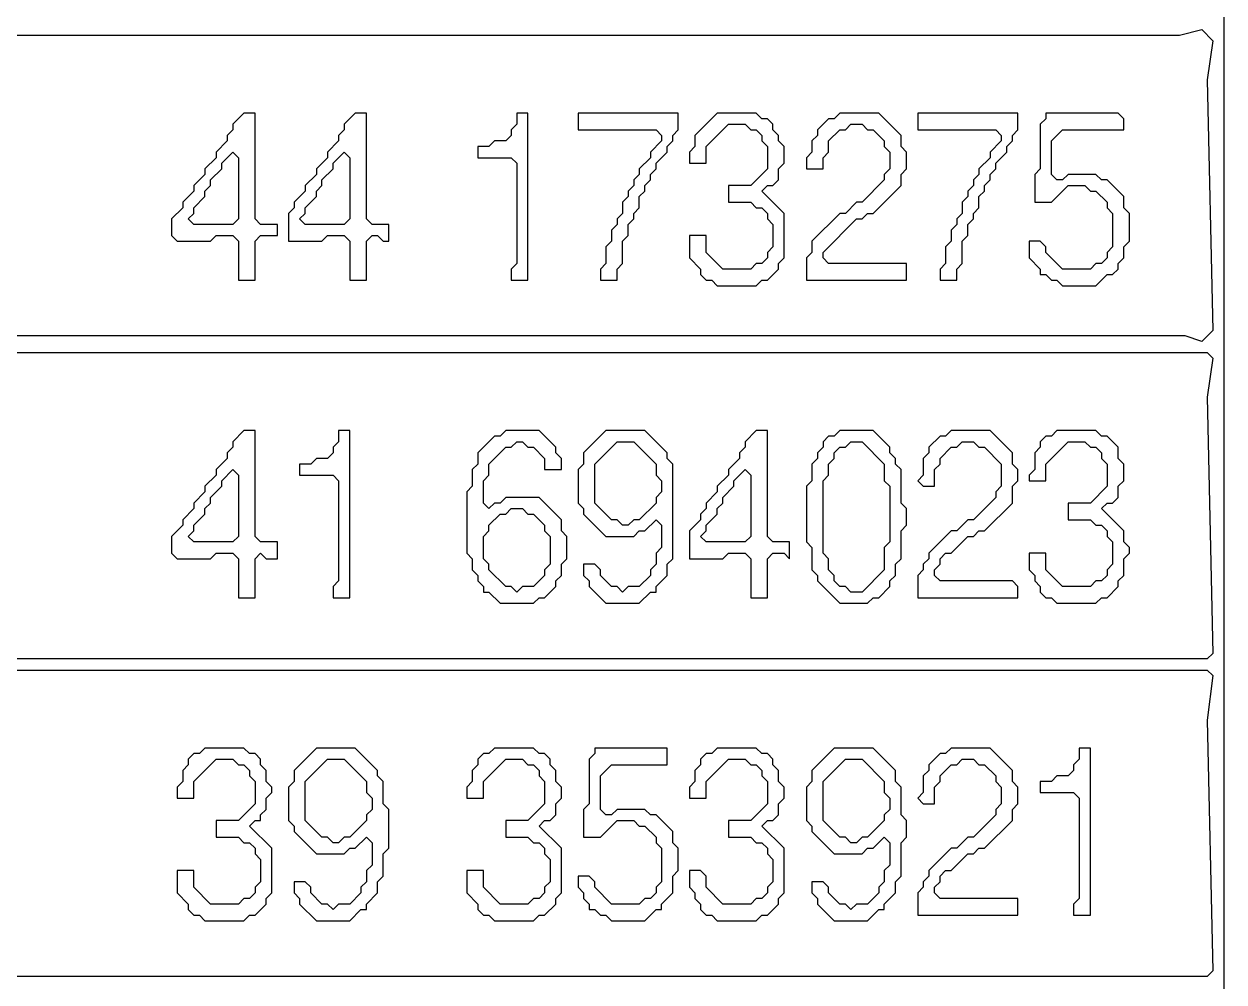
# Model space of a CAD drawing. Extents: x 17 to 323, y -435 to -5.
# Drawn here: x 232.35 to 253.9, y -210.4 to -193.2 of the extents above; entities that cross this region are included whole.
import ezdxf

# ---------------------------------------------------------------- set-up
doc = ezdxf.new("R2010")
doc.units = 0

msp = doc.modelspace()

# ---------------------------------------------------------------- linework, layer by layer
at = {"layer": 'CONTOURS'}
for p, q in [((253.9, -262.3), (253.9, -158.7)), ((253.1, -193.4), (253.5, -193.3)), ((253.5, -193.3), (253.7, -193.5)), ((211.4, -193.4), (253.1, -193.4)), ((253.7, -193.5), (253.6, -194.2)), ((253.6, -194.2), (253.7, -198.7)), ((236.3, -194.8), (236.1, -195)), ((236.5, -194.8), (236.3, -194.8)), ((236.5, -196.7), (236.5, -194.8)), ((238.3, -194.8), (238.1, -195)), ((238.5, -194.8), (238.3, -194.8)), ((238.5, -196.7), (238.5, -194.8)), ((241.2, -194.8), (241.2, -195)), ((241.4, -194.8), (241.2, -194.8)), ((241.4, -197.8), (241.4, -194.8)), ((244.1, -194.8), (242.3, -194.8)), ((242.3, -194.8), (242.3, -195.1)), ((244.1, -195.1), (244.1, -194.8)), ((244.8, -194.8), (244.4, -195.2)), ((245.5, -194.8), (244.8, -194.8)), ((245.6, -194.9), (245.5, -194.8)), ((247, -194.8), (246.9, -194.9)), ((247.7, -194.8), (247, -194.8)), ((248.1, -195.2), (247.7, -194.8)), ((250.2, -194.8), (248.4, -194.8)), ((248.4, -194.8), (248.4, -195.1)), ((250.2, -195.1), (250.2, -194.8)), ((250.7, -194.8), (250.7, -194.9)), ((252, -194.8), (250.7, -194.8)), ((252.1, -194.9), (252, -194.8)), ((236.1, -195), (236.1, -195.1)), ((238.1, -195), (238.1, -195.1)), ((241.2, -195), (241.1, -195.1)), ((244.6, -195.4), (245, -195)), ((245, -195), (245.3, -195)), ((245.3, -195), (245.4, -195.1)), ((245.7, -194.9), (245.6, -194.9)), ((245.8, -195), (245.7, -194.9)), ((245.8, -195.1), (245.8, -195)), ((246.8, -194.9), (246.6, -195.1)), ((246.9, -194.9), (246.8, -194.9)), ((247.1, -195.1), (247.2, -195)), ((247.2, -195), (247.4, -195)), ((247.4, -195), (247.5, -195.1)), ((250.7, -194.9), (250.6, -195)), ((250.6, -195), (250.6, -195.8)), ((252.1, -195.1), (252.1, -194.9)), ((236.1, -195.1), (236, -195.2)), ((236, -195.2), (236, -195.3)), ((238.1, -195.1), (238, -195.2)), ((238, -195.2), (238, -195.3)), ((241.1, -195.2), (241, -195.3)), ((241.1, -195.1), (241.1, -195.2)), ((242.3, -195.1), (243.7, -195.1)), ((243.7, -195.1), (243.8, -195.2)), ((243.8, -195.2), (243.8, -195.3)), ((244, -195.2), (244.1, -195.1)), ((244, -195.3), (244, -195.2)), ((244.4, -195.2), (244.4, -195.4)), ((245.4, -195.1), (245.5, -195.1)), ((245.5, -195.1), (245.6, -195.2)), ((245.6, -195.2), (245.6, -195.3)), ((245.9, -195.2), (245.8, -195.1)), ((245.9, -195.3), (245.9, -195.2)), ((246.6, -195.2), (246.5, -195.3)), ((246.6, -195.1), (246.6, -195.2)), ((246.8, -195.3), (247, -195.1)), ((247, -195.1), (247.1, -195.1)), ((247.5, -195.1), (247.6, -195.1)), ((247.6, -195.1), (247.8, -195.3)), ((248.1, -195.4), (248.1, -195.2)), ((248.4, -195.1), (249.8, -195.1)), ((249.8, -195.1), (249.9, -195.2)), ((249.9, -195.2), (249.9, -195.3)), ((250.1, -195.2), (250.2, -195.1)), ((250.1, -195.3), (250.1, -195.2)), ((250.8, -195.3), (251, -195.1)), ((251, -195.1), (252.1, -195.1)), ((236, -195.3), (235.8, -195.5)), ((238, -195.3), (237.8, -195.5)), ((240.7, -195.4), (240.5, -195.4)), ((240.5, -195.4), (240.5, -195.6)), ((240.8, -195.3), (240.7, -195.4)), ((241, -195.3), (240.8, -195.3)), ((243.8, -195.3), (243.6, -195.5)), ((243.9, -195.4), (244, -195.3)), ((243.9, -195.5), (243.9, -195.4)), ((244.4, -195.4), (244.3, -195.5)), ((244.6, -195.7), (244.6, -195.4)), ((245.6, -195.3), (245.7, -195.4)), ((245.7, -195.4), (245.7, -195.8)), ((246, -195.4), (245.9, -195.3)), ((246, -195.7), (246, -195.4)), ((246.5, -195.3), (246.5, -195.5)), ((246.8, -195.5), (246.8, -195.3)), ((247.8, -195.3), (247.8, -195.4)), ((247.8, -195.4), (247.9, -195.5)), ((248.2, -195.5), (248.1, -195.4)), ((249.9, -195.3), (249.7, -195.5)), ((250, -195.4), (250.1, -195.3)), ((250, -195.5), (250, -195.4)), ((250.8, -195.9), (250.8, -195.3)), ((235.8, -195.6), (235.6, -195.8)), ((235.8, -195.5), (235.8, -195.6)), ((235.9, -195.7), (236.1, -195.5)), ((236.1, -195.5), (236.2, -195.6)), ((236.2, -195.6), (236.2, -196.7)), ((237.8, -195.6), (237.6, -195.8)), ((237.8, -195.5), (237.8, -195.6)), ((237.9, -195.7), (238.1, -195.5)), ((238.1, -195.5), (238.2, -195.6)), ((238.2, -195.6), (238.2, -196.7)), ((240.5, -195.6), (241.1, -195.6)), ((241.1, -195.6), (241.2, -195.7)), ((243.6, -195.6), (243.4, -195.8)), ((243.6, -195.5), (243.6, -195.6)), ((243.7, -195.7), (243.9, -195.5)), ((244.3, -195.5), (244.3, -195.7)), ((246.5, -195.5), (246.4, -195.6)), ((246.4, -195.6), (246.4, -195.8)), ((246.7, -195.6), (246.8, -195.5)), ((246.7, -195.8), (246.7, -195.6)), ((247.9, -195.5), (247.9, -195.8)), ((248.2, -195.8), (248.2, -195.5)), ((249.7, -195.6), (249.5, -195.8)), ((249.7, -195.5), (249.7, -195.6)), ((249.8, -195.7), (250, -195.5)), ((235.6, -195.8), (235.6, -195.9)), ((235.7, -196), (235.9, -195.8)), ((235.9, -195.8), (235.9, -195.7)), ((237.6, -195.8), (237.6, -195.9)), ((237.7, -196), (237.9, -195.8)), ((237.9, -195.8), (237.9, -195.7)), ((241.2, -195.7), (241.2, -197.5)), ((243.4, -195.8), (243.4, -195.9)), ((243.6, -195.9), (243.7, -195.8)), ((243.7, -195.8), (243.7, -195.7)), ((244.3, -195.7), (244.6, -195.7)), ((245.7, -195.8), (245.4, -196.1)), ((245.9, -195.8), (246, -195.7)), ((245.9, -196), (245.9, -195.8)), ((246.4, -195.8), (246.7, -195.8)), ((247.9, -195.8), (247.8, -195.9)), ((248.1, -195.9), (248.2, -195.8)), ((249.5, -195.8), (249.5, -195.9)), ((249.7, -195.9), (249.8, -195.8)), ((249.8, -195.8), (249.8, -195.7)), ((250.6, -195.8), (250.5, -195.9)), ((235.6, -195.9), (235.4, -196.1)), ((235.4, -196.1), (235.4, -196.2)), ((235.6, -196.2), (235.7, -196.1)), ((235.7, -196.1), (235.7, -196)), ((237.6, -195.9), (237.4, -196.1)), ((237.4, -196.1), (237.4, -196.2)), ((237.6, -196.2), (237.7, -196.1)), ((237.7, -196.1), (237.7, -196)), ((243.3, -196.1), (243.2, -196.2)), ((243.4, -195.9), (243.3, -196)), ((243.3, -196), (243.3, -196.1)), ((243.5, -196.1), (243.6, -196)), ((243.5, -196.2), (243.5, -196.1)), ((243.6, -196), (243.6, -195.9)), ((245.4, -196.1), (245, -196.1)), ((245, -196.1), (245, -196.4)), ((245.6, -196.2), (245.7, -196.1)), ((245.7, -196.1), (245.8, -196.1)), ((245.8, -196.1), (245.9, -196)), ((247.8, -196), (247.4, -196.4)), ((247.6, -196.6), (248.1, -196.1)), ((247.8, -195.9), (247.8, -196)), ((248.1, -196.1), (248.1, -195.9)), ((249.4, -196.1), (249.3, -196.2)), ((249.5, -195.9), (249.4, -196)), ((249.4, -196), (249.4, -196.1)), ((249.6, -196.1), (249.7, -196)), ((249.6, -196.2), (249.6, -196.1)), ((249.7, -196), (249.7, -195.9)), ((250.5, -195.9), (250.5, -196.4)), ((250.9, -196), (250.8, -195.9)), ((250.8, -196.4), (251.1, -196.1)), ((251, -196), (250.9, -196)), ((251.1, -195.9), (251, -196)), ((251.6, -195.9), (251.1, -195.9)), ((251.1, -196.1), (251.4, -196.1)), ((251.4, -196.1), (251.5, -196.2)), ((251.7, -196), (251.6, -195.9)), ((251.8, -196), (251.7, -196)), ((252.1, -196.3), (251.8, -196)), ((235.4, -196.2), (235.2, -196.4)), ((235.4, -196.5), (235.6, -196.3)), ((235.6, -196.3), (235.6, -196.2)), ((237.4, -196.2), (237.2, -196.4)), ((237.4, -196.5), (237.6, -196.3)), ((237.6, -196.3), (237.6, -196.2)), ((243.2, -196.3), (243.1, -196.4)), ((243.2, -196.2), (243.2, -196.3)), ((243.4, -196.3), (243.5, -196.2)), ((243.4, -196.5), (243.4, -196.3)), ((246, -196.6), (245.6, -196.2)), ((249.3, -196.3), (249.2, -196.4)), ((249.3, -196.2), (249.3, -196.3)), ((249.5, -196.3), (249.6, -196.2)), ((249.5, -196.5), (249.5, -196.3)), ((251.5, -196.2), (251.6, -196.2)), ((251.6, -196.2), (251.8, -196.4)), ((252.1, -196.5), (252.1, -196.3)), ((235.2, -196.5), (235, -196.7)), ((235.2, -196.4), (235.2, -196.5)), ((235.4, -196.6), (235.4, -196.5)), ((237.2, -196.5), (237.1, -196.6)), ((237.2, -196.4), (237.2, -196.5)), ((237.4, -196.6), (237.4, -196.5)), ((243.1, -196.4), (243.1, -196.6)), ((243.3, -196.6), (243.4, -196.5)), ((245, -196.4), (245.4, -196.4)), ((245.4, -196.4), (245.5, -196.5)), ((245.5, -196.5), (245.6, -196.5)), ((245.6, -196.5), (245.7, -196.6)), ((247.3, -196.4), (247.1, -196.6)), ((247.4, -196.4), (247.3, -196.4)), ((249.2, -196.4), (249.2, -196.6)), ((249.4, -196.6), (249.5, -196.5)), ((250.5, -196.4), (250.8, -196.4)), ((251.8, -196.4), (251.8, -196.5)), ((251.8, -196.5), (251.9, -196.6)), ((252.2, -196.6), (252.1, -196.5)), ((235, -196.7), (235, -197)), ((235.3, -196.7), (235.4, -196.6)), ((235.4, -196.8), (235.3, -196.7)), ((236.2, -196.7), (236.1, -196.8)), ((236.6, -196.8), (236.5, -196.7)), ((237.1, -196.6), (237.1, -197.1)), ((237.3, -196.7), (237.4, -196.6)), ((237.4, -196.8), (237.3, -196.7)), ((238.2, -196.7), (238.1, -196.8)), ((238.6, -196.8), (238.5, -196.7)), ((243.1, -196.6), (243, -196.7)), ((243, -196.7), (243, -196.8)), ((243.2, -196.8), (243.3, -196.7)), ((243.3, -196.7), (243.3, -196.6)), ((245.7, -196.6), (245.7, -196.7)), ((245.7, -196.7), (245.8, -196.8)), ((246, -197.4), (246, -196.6)), ((247, -196.6), (246.5, -197.1)), ((246.7, -197.3), (247.3, -196.7)), ((247.1, -196.6), (247, -196.6)), ((247.3, -196.7), (247.4, -196.7)), ((247.4, -196.7), (247.5, -196.6)), ((247.5, -196.6), (247.6, -196.6)), ((249.2, -196.6), (249.1, -196.7)), ((249.1, -196.7), (249.1, -196.8)), ((249.3, -196.8), (249.4, -196.7)), ((249.4, -196.7), (249.4, -196.6)), ((251.9, -196.6), (251.9, -197.2)), ((252.2, -197.1), (252.2, -196.6)), ((236.1, -196.8), (235.4, -196.8)), ((236.9, -196.8), (236.6, -196.8)), ((236.9, -197), (236.9, -196.8)), ((238.1, -196.8), (237.4, -196.8)), ((238.9, -196.8), (238.6, -196.8)), ((238.9, -197.1), (238.9, -196.8)), ((243, -196.8), (242.9, -196.9)), ((242.9, -196.9), (242.9, -197.1)), ((243.2, -197), (243.2, -196.8)), ((245.8, -196.8), (245.8, -197.2)), ((249.1, -196.8), (249, -196.9)), ((249, -196.9), (249, -197.1)), ((249.3, -197), (249.3, -196.8)), ((235, -197), (235.1, -197.1)), ((235.1, -197.1), (235.7, -197.1)), ((235.7, -197.1), (235.8, -197)), ((235.8, -197), (236.1, -197)), ((236.1, -197), (236.2, -197.1)), ((236.2, -197.1), (236.2, -197.8)), ((236.5, -197.1), (236.6, -197)), ((236.5, -197.8), (236.5, -197.1)), ((236.6, -197), (236.9, -197)), ((237.1, -197.1), (237.7, -197.1)), ((237.7, -197.1), (237.8, -197)), ((237.8, -197), (238.1, -197)), ((238.1, -197), (238.2, -197.1)), ((238.2, -197.1), (238.2, -197.8)), ((238.5, -197.1), (238.6, -197)), ((238.5, -197.8), (238.5, -197.1)), ((238.6, -197), (238.7, -197)), ((238.7, -197), (238.8, -197.1)), ((238.8, -197.1), (238.9, -197.1)), ((242.9, -197.1), (242.8, -197.2)), ((243.1, -197.1), (243.2, -197)), ((243.1, -197.5), (243.1, -197.1)), ((244.6, -197), (244.3, -197)), ((244.3, -197), (244.3, -197.4)), ((244.6, -197.3), (244.6, -197)), ((246.5, -197.1), (246.5, -197.3)), ((249, -197.1), (248.9, -197.2)), ((249.2, -197.1), (249.3, -197)), ((249.2, -197.5), (249.2, -197.1)), ((250.6, -197.1), (250.4, -197.1)), ((250.4, -197.1), (250.4, -197.4)), ((250.7, -197.2), (250.6, -197.1)), ((252.1, -197.2), (252.2, -197.1)), ((242.8, -197.2), (242.8, -197.5)), ((244.9, -197.6), (244.6, -197.3)), ((245.8, -197.2), (245.7, -197.3)), ((245.7, -197.3), (245.7, -197.4)), ((246.5, -197.3), (246.4, -197.4)), ((246.7, -197.4), (246.7, -197.3)), ((248.9, -197.2), (248.9, -197.5)), ((250.7, -197.3), (250.7, -197.2)), ((251, -197.6), (250.7, -197.3)), ((251.9, -197.2), (251.8, -197.3)), ((251.8, -197.3), (251.8, -197.4)), ((252.1, -197.4), (252.1, -197.2)), ((241.2, -197.5), (241.1, -197.6)), ((241.1, -197.6), (241.1, -197.8)), ((242.8, -197.5), (242.7, -197.6)), ((242.7, -197.6), (242.7, -197.8)), ((243, -197.6), (243.1, -197.5)), ((243, -197.8), (243, -197.6)), ((244.3, -197.4), (244.5, -197.6)), ((244.5, -197.6), (244.5, -197.7)), ((245.4, -197.6), (244.9, -197.6)), ((245.5, -197.5), (245.4, -197.6)), ((245.6, -197.5), (245.5, -197.5)), ((245.7, -197.4), (245.6, -197.5)), ((245.7, -197.8), (245.9, -197.6)), ((245.9, -197.5), (246, -197.4)), ((245.9, -197.6), (245.9, -197.5)), ((246.4, -197.4), (246.4, -197.8)), ((246.8, -197.5), (246.7, -197.4)), ((248.2, -197.5), (246.8, -197.5)), ((248.2, -197.8), (248.2, -197.5)), ((248.9, -197.5), (248.8, -197.6)), ((248.8, -197.6), (248.8, -197.8)), ((249.1, -197.6), (249.2, -197.5)), ((249.1, -197.8), (249.1, -197.6)), ((250.4, -197.4), (250.6, -197.6)), ((250.6, -197.6), (250.6, -197.7)), ((251.5, -197.6), (251, -197.6)), ((251.6, -197.5), (251.5, -197.6)), ((251.7, -197.5), (251.6, -197.5)), ((251.8, -197.4), (251.7, -197.5)), ((251.9, -197.7), (252, -197.6)), ((252, -197.5), (252.1, -197.4)), ((252, -197.6), (252, -197.5)), ((236.2, -197.8), (236.5, -197.8)), ((238.2, -197.8), (238.5, -197.8)), ((241.1, -197.8), (241.4, -197.8)), ((242.7, -197.8), (243, -197.8)), ((244.5, -197.7), (244.6, -197.8)), ((244.6, -197.8), (244.7, -197.8)), ((244.7, -197.8), (244.8, -197.9)), ((245.5, -197.9), (245.6, -197.8)), ((245.6, -197.8), (245.7, -197.8)), ((246.4, -197.8), (248.2, -197.8)), ((248.8, -197.8), (249.1, -197.8)), ((250.6, -197.7), (250.7, -197.7)), ((250.7, -197.7), (250.8, -197.8)), ((250.8, -197.8), (250.9, -197.8)), ((250.9, -197.8), (251, -197.9)), ((251.6, -197.9), (251.8, -197.7)), ((251.8, -197.7), (251.9, -197.7)), ((244.8, -197.9), (245.5, -197.9)), ((251, -197.9), (251.6, -197.9)), ((253.2, -198.8), (211.3, -198.8)), ((253.5, -198.9), (253.2, -198.8)), ((253.7, -198.7), (253.5, -198.9)), ((210.9, -199.1), (253.6, -199.1)), ((253.6, -199.1), (253.7, -199.2)), ((253.7, -199.2), (253.6, -199.9)), ((253.6, -199.9), (253.7, -204.5)), ((236.3, -200.5), (236.1, -200.7)), ((236.5, -200.5), (236.3, -200.5)), ((236.5, -202.4), (236.5, -200.5)), ((238, -200.5), (238, -200.7)), ((238.2, -200.5), (238, -200.5)), ((238.2, -203.5), (238.2, -200.5)), ((240.8, -200.6), (240.5, -200.9)), ((240.9, -200.6), (240.8, -200.6)), ((241, -200.5), (240.9, -200.6)), ((241.6, -200.5), (241, -200.5)), ((241.9, -200.8), (241.6, -200.5)), ((242.8, -200.5), (242.4, -200.9)), ((243.5, -200.5), (242.8, -200.5)), ((243.9, -200.9), (243.5, -200.5)), ((245.5, -200.5), (245.3, -200.7)), ((245.7, -200.5), (245.5, -200.5)), ((245.7, -202.4), (245.7, -200.5)), ((246.8, -200.6), (246.7, -200.7)), ((246.9, -200.6), (246.8, -200.6)), ((247, -200.5), (246.9, -200.6)), ((247.6, -200.5), (247, -200.5)), ((247.9, -200.8), (247.6, -200.5)), ((248.8, -200.6), (248.6, -200.8)), ((248.9, -200.6), (248.8, -200.6)), ((249, -200.5), (248.9, -200.6)), ((249.7, -200.5), (249, -200.5)), ((250.1, -200.9), (249.7, -200.5)), ((250.7, -200.6), (250.6, -200.7)), ((250.8, -200.6), (250.7, -200.6)), ((250.9, -200.5), (250.8, -200.6)), ((251.6, -200.5), (250.9, -200.5)), ((251.7, -200.6), (251.6, -200.5)), ((251.8, -200.6), (251.7, -200.6)), ((252, -200.8), (251.8, -200.6)), ((236.1, -200.8), (236, -200.9)), ((236.1, -200.7), (236.1, -200.8)), ((238, -200.7), (237.9, -200.8)), ((237.9, -200.8), (237.9, -200.9)), ((240.7, -201.1), (241, -200.8)), ((241, -200.8), (241.1, -200.8)), ((241.1, -200.8), (241.2, -200.7)), ((241.2, -200.7), (241.3, -200.7)), ((241.3, -200.7), (241.4, -200.8)), ((241.4, -200.8), (241.5, -200.8)), ((241.5, -200.8), (241.7, -201)), ((241.9, -200.9), (241.9, -200.8)), ((242.6, -201.1), (243, -200.7)), ((243, -200.7), (243.3, -200.7)), ((243.3, -200.7), (243.7, -201.1)), ((245.3, -200.8), (245.2, -200.9)), ((245.3, -200.7), (245.3, -200.8)), ((246.7, -200.8), (246.6, -200.9)), ((246.7, -200.7), (246.7, -200.8)), ((246.9, -200.9), (247, -200.8)), ((247, -200.8), (247.1, -200.8)), ((247.1, -200.8), (247.2, -200.7)), ((247.2, -200.7), (247.4, -200.7)), ((247.4, -200.7), (247.8, -201.1)), ((247.9, -200.9), (247.9, -200.8)), ((248.6, -200.8), (248.6, -200.9)), ((248.8, -201), (249, -200.8)), ((249, -200.8), (249.1, -200.8)), ((249.1, -200.8), (249.2, -200.7)), ((249.2, -200.7), (249.4, -200.7)), ((249.4, -200.7), (249.5, -200.8)), ((249.5, -200.8), (249.6, -200.8)), ((249.6, -200.8), (249.9, -201.1)), ((250.6, -200.8), (250.5, -200.9)), ((250.6, -200.7), (250.6, -200.8)), ((250.7, -201.1), (251.1, -200.7)), ((251.1, -200.7), (251.4, -200.7)), ((251.4, -200.7), (251.5, -200.8)), ((251.5, -200.8), (251.6, -200.8)), ((251.6, -200.8), (251.7, -200.9)), ((252, -201), (252, -200.8)), ((236, -201), (235.8, -201.2)), ((236, -200.9), (236, -201)), ((237.6, -201), (237.5, -201.1)), ((237.8, -201), (237.6, -201)), ((237.9, -200.9), (237.8, -201)), ((240.5, -200.9), (240.5, -201.1)), ((241.7, -201), (241.7, -201.2)), ((242, -201), (241.9, -200.9)), ((242, -201.2), (242, -201)), ((242.4, -200.9), (242.4, -201.1)), ((243.9, -201), (243.9, -200.9)), ((244, -201.1), (243.9, -201)), ((245.2, -201), (245, -201.2)), ((245.2, -200.9), (245.2, -201)), ((246.6, -201), (246.5, -201.1)), ((246.6, -200.9), (246.6, -201)), ((246.8, -201.1), (246.9, -201)), ((246.9, -201), (246.9, -200.9)), ((248, -201), (247.9, -200.9)), ((248, -201.1), (248, -201)), ((248.6, -200.9), (248.5, -201)), ((248.5, -201), (248.5, -201.3)), ((248.8, -201.1), (248.8, -201)), ((250.1, -201.1), (250.1, -200.9)), ((250.5, -200.9), (250.5, -201.2)), ((251.7, -200.9), (251.7, -201)), ((251.7, -201), (251.8, -201.1)), ((252.1, -201.1), (252, -201)), ((235.8, -201.2), (235.8, -201.3)), ((235.9, -201.4), (236.1, -201.2)), ((236.1, -201.2), (236.2, -201.3)), ((237.5, -201.1), (237.3, -201.1)), ((237.3, -201.1), (237.3, -201.3)), ((240.5, -201.1), (240.4, -201.2)), ((240.4, -201.2), (240.4, -201.5)), ((240.7, -201.3), (240.7, -201.1)), ((241.7, -201.2), (242, -201.2)), ((242.4, -201.1), (242.3, -201.2)), ((242.3, -201.2), (242.3, -201.8)), ((242.6, -201.8), (242.6, -201.1)), ((243.7, -201.1), (243.7, -201.3)), ((244, -202.8), (244, -201.1)), ((245, -201.2), (245, -201.3)), ((245.1, -201.4), (245.3, -201.2)), ((245.3, -201.2), (245.4, -201.3)), ((246.5, -201.1), (246.5, -201.4)), ((246.8, -201.3), (246.8, -201.1)), ((247.8, -201.1), (247.8, -201.4)), ((248.1, -201.2), (248, -201.1)), ((248.1, -201.8), (248.1, -201.2)), ((248.7, -201.2), (248.8, -201.1)), ((248.7, -201.5), (248.7, -201.2)), ((249.9, -201.1), (249.9, -201.5)), ((250.2, -201.2), (250.1, -201.1)), ((250.2, -201.4), (250.2, -201.2)), ((250.5, -201.2), (250.4, -201.3)), ((250.7, -201.4), (250.7, -201.1)), ((251.8, -201.1), (251.8, -201.5)), ((252.1, -201.4), (252.1, -201.1)), ((235.8, -201.3), (235.6, -201.5)), ((235.9, -201.5), (235.9, -201.4)), ((236.2, -201.3), (236.2, -202.4)), ((237.3, -201.3), (237.9, -201.3)), ((237.9, -201.3), (238, -201.4)), ((238, -201.4), (238, -203.2)), ((240.6, -201.4), (240.7, -201.3)), ((240.6, -201.8), (240.6, -201.4)), ((243.7, -201.3), (243.8, -201.4)), ((243.8, -201.4), (243.8, -201.6)), ((245, -201.3), (244.8, -201.5)), ((245.1, -201.5), (245.1, -201.4)), ((245.4, -201.3), (245.4, -202.4)), ((246.5, -201.4), (246.4, -201.5)), ((246.7, -201.4), (246.8, -201.3)), ((246.7, -202.7), (246.7, -201.4)), ((247.8, -201.4), (247.9, -201.5)), ((248.5, -201.3), (248.4, -201.4)), ((248.4, -201.4), (248.5, -201.5)), ((250.1, -201.5), (250.2, -201.4)), ((250.4, -201.3), (250.4, -201.4)), ((250.4, -201.4), (250.7, -201.4)), ((252, -201.5), (252.1, -201.4)), ((235.6, -201.6), (235.4, -201.8)), ((235.6, -201.5), (235.6, -201.6)), ((235.7, -201.7), (235.9, -201.5)), ((235.7, -201.8), (235.7, -201.7)), ((240.4, -201.5), (240.3, -201.6)), ((240.3, -201.6), (240.3, -202.7)), ((241, -201.7), (240.9, -201.8)), ((241.6, -201.7), (241, -201.7)), ((242, -202.1), (241.6, -201.7)), ((243.8, -201.6), (243.7, -201.7)), ((243.7, -201.7), (243.7, -201.8)), ((244.8, -201.6), (244.6, -201.8)), ((244.8, -201.5), (244.8, -201.6)), ((244.9, -201.7), (245.1, -201.5)), ((244.9, -201.8), (244.9, -201.7)), ((246.4, -201.5), (246.4, -202.5)), ((247.9, -201.5), (247.9, -202.5)), ((248.5, -201.5), (248.7, -201.5)), ((249.8, -201.7), (249.4, -202.1)), ((249.9, -201.5), (249.8, -201.6)), ((249.8, -201.6), (249.8, -201.7)), ((250.1, -201.8), (250.1, -201.5)), ((251.8, -201.5), (251.5, -201.8)), ((251.9, -201.8), (252, -201.7)), ((252, -201.7), (252, -201.5)), ((235.4, -201.9), (235.2, -202.1)), ((235.4, -201.8), (235.4, -201.9)), ((235.6, -201.9), (235.7, -201.8)), ((235.6, -202), (235.6, -201.9)), ((240.7, -201.9), (240.6, -201.8)), ((240.8, -201.8), (240.7, -201.9)), ((240.9, -201.8), (240.8, -201.8)), ((241, -202), (241.1, -201.9)), ((241.1, -201.9), (241.3, -201.9)), ((241.3, -201.9), (241.4, -202)), ((242.3, -201.8), (242.4, -201.9)), ((242.4, -201.9), (242.4, -202)), ((242.9, -202.1), (242.6, -201.8)), ((243.7, -201.8), (243.4, -202.1)), ((244.6, -201.9), (244.5, -202)), ((244.6, -201.8), (244.6, -201.9)), ((244.8, -201.9), (244.9, -201.8)), ((244.8, -202), (244.8, -201.9)), ((248.2, -201.9), (248.1, -201.8)), ((248.2, -202.2), (248.2, -201.9)), ((249.6, -202.3), (250.1, -201.8)), ((251.5, -201.8), (251.1, -201.8)), ((251.1, -201.8), (251.1, -202.1)), ((251.7, -201.9), (251.8, -201.8)), ((252.1, -202.3), (251.7, -201.9)), ((251.8, -201.8), (251.9, -201.8)), ((235.2, -202.1), (235.2, -202.2)), ((235.4, -202.2), (235.6, -202)), ((240.7, -202.2), (240.9, -202)), ((240.9, -202), (241, -202)), ((241.4, -202), (241.5, -202)), ((241.5, -202), (241.7, -202.2)), ((242, -202.3), (242, -202.1)), ((242.4, -202), (242.8, -202.4)), ((243, -202.1), (242.9, -202.1)), ((243.1, -202.2), (243, -202.1)), ((243.3, -202.1), (243.2, -202.2)), ((243.4, -202.1), (243.3, -202.1)), ((243.5, -202.3), (243.7, -202.1)), ((243.7, -202.1), (243.8, -202.2)), ((244.5, -202.1), (244.3, -202.3)), ((244.5, -202), (244.5, -202.1)), ((244.6, -202.2), (244.8, -202)), ((249.3, -202.1), (249.1, -202.3)), ((249.4, -202.1), (249.3, -202.1)), ((251.1, -202.1), (251.5, -202.1)), ((251.5, -202.1), (251.6, -202.2)), ((235.2, -202.2), (235, -202.4)), ((235.3, -202.4), (235.4, -202.3)), ((235.4, -202.3), (235.4, -202.2)), ((240.6, -202.4), (240.7, -202.3)), ((240.7, -202.3), (240.7, -202.2)), ((241.7, -202.2), (241.7, -202.3)), ((241.7, -202.3), (241.8, -202.4)), ((242.1, -202.4), (242, -202.3)), ((243.2, -202.2), (243.1, -202.2)), ((243.3, -202.4), (243.4, -202.3)), ((243.4, -202.3), (243.5, -202.3)), ((243.8, -202.2), (243.8, -202.6)), ((244.3, -202.3), (244.3, -202.8)), ((244.5, -202.4), (244.6, -202.3)), ((244.6, -202.3), (244.6, -202.2)), ((248.1, -202.3), (248.2, -202.2)), ((248.1, -202.8), (248.1, -202.3)), ((249, -202.3), (248.6, -202.7)), ((249.1, -202.3), (249, -202.3)), ((249.4, -202.4), (249.5, -202.3)), ((249.5, -202.3), (249.6, -202.3)), ((251.6, -202.2), (251.7, -202.2)), ((251.7, -202.2), (251.8, -202.3)), ((251.8, -202.3), (251.8, -202.4)), ((252.1, -202.5), (252.1, -202.3)), ((235, -202.4), (235, -202.7)), ((235.4, -202.5), (235.3, -202.4)), ((236.1, -202.5), (235.4, -202.5)), ((236.2, -202.4), (236.1, -202.5)), ((236.6, -202.5), (236.5, -202.4)), ((236.9, -202.5), (236.6, -202.5)), ((236.9, -202.8), (236.9, -202.5)), ((240.6, -202.8), (240.6, -202.4)), ((241.8, -202.4), (241.8, -202.9)), ((242.1, -202.8), (242.1, -202.4)), ((242.8, -202.4), (243.3, -202.4)), ((244.6, -202.5), (244.5, -202.4)), ((245.3, -202.5), (244.6, -202.5)), ((245.4, -202.4), (245.3, -202.5)), ((245.8, -202.5), (245.7, -202.4)), ((246.1, -202.5), (245.8, -202.5)), ((246.1, -202.8), (246.1, -202.5)), ((246.4, -202.5), (246.5, -202.6)), ((247.9, -202.5), (247.8, -202.6)), ((249, -202.7), (249.3, -202.4)), ((249.3, -202.4), (249.4, -202.4)), ((251.8, -202.4), (251.9, -202.5)), ((251.9, -202.5), (251.9, -202.9)), ((252.2, -202.6), (252.1, -202.5)), ((235, -202.7), (235.1, -202.8)), ((235.7, -202.8), (235.8, -202.7)), ((235.8, -202.7), (236.1, -202.7)), ((236.1, -202.7), (236.2, -202.8)), ((236.5, -202.8), (236.6, -202.7)), ((236.6, -202.7), (236.7, -202.8)), ((240.3, -202.7), (240.4, -202.8)), ((243.8, -202.6), (243.7, -202.7)), ((243.7, -202.7), (243.7, -202.9)), ((244.9, -202.8), (245, -202.7)), ((245, -202.7), (245.3, -202.7)), ((245.3, -202.7), (245.4, -202.8)), ((245.7, -202.8), (245.8, -202.7)), ((245.8, -202.7), (246, -202.7)), ((246, -202.7), (246.1, -202.8)), ((246.5, -202.6), (246.5, -203)), ((246.8, -202.8), (246.7, -202.7)), ((247.8, -202.6), (247.8, -203)), ((248.6, -202.7), (248.6, -202.8)), ((248.8, -202.8), (248.9, -202.7)), ((248.9, -202.7), (249, -202.7)), ((250.7, -202.7), (250.4, -202.7)), ((250.4, -202.7), (250.4, -203)), ((250.7, -203), (250.7, -202.7)), ((252.1, -202.8), (252.2, -202.7)), ((252.2, -202.7), (252.2, -202.6)), ((235.1, -202.8), (235.7, -202.8)), ((236.2, -202.8), (236.2, -203.5)), ((236.5, -203.5), (236.5, -202.8)), ((236.7, -202.8), (236.9, -202.8)), ((240.4, -202.8), (240.4, -203)), ((240.4, -203), (240.5, -203.1)), ((240.7, -202.9), (240.6, -202.8)), ((240.7, -203), (240.7, -202.9)), ((241, -203.3), (240.7, -203)), ((241.8, -202.9), (241.7, -203)), ((241.7, -203), (241.7, -203.1)), ((242, -202.9), (242.1, -202.8)), ((242, -203.1), (242, -202.9)), ((242.6, -202.9), (242.4, -202.9)), ((242.4, -202.9), (242.4, -203.1)), ((242.7, -203), (242.6, -202.9)), ((242.7, -203.1), (242.7, -203)), ((243.7, -202.9), (243.6, -203)), ((243.6, -203), (243.6, -203.1)), ((243.9, -202.9), (244, -202.8)), ((243.9, -203.1), (243.9, -202.9)), ((244.3, -202.8), (244.9, -202.8)), ((245.4, -202.8), (245.4, -203.5)), ((245.7, -203.5), (245.7, -202.8)), ((246.5, -203), (246.6, -203.1)), ((246.8, -203), (246.8, -202.8)), ((246.9, -203.1), (246.8, -203)), ((247.8, -203), (247.4, -203.4)), ((248, -202.9), (248.1, -202.8)), ((248, -203.1), (248, -202.9)), ((248.5, -203), (248.4, -203.1)), ((248.6, -202.8), (248.5, -202.9)), ((248.5, -202.9), (248.5, -203)), ((248.7, -203), (248.8, -202.9)), ((248.7, -203.1), (248.7, -203)), ((248.8, -202.9), (248.8, -202.8)), ((250.4, -203), (250.5, -203.1)), ((251, -203.3), (250.7, -203)), ((251.9, -202.9), (251.8, -203)), ((251.8, -203), (251.8, -203.1)), ((252.1, -203.1), (252.1, -202.8)), ((238, -203.2), (237.9, -203.3)), ((240.5, -203.1), (240.5, -203.2)), ((240.5, -203.2), (240.6, -203.3)), ((241.7, -203.1), (241.5, -203.3)), ((241.9, -203.2), (242, -203.1)), ((241.9, -203.3), (241.9, -203.2)), ((242.4, -203.1), (242.5, -203.2)), ((242.5, -203.2), (242.5, -203.3)), ((242.9, -203.3), (242.7, -203.1)), ((243.6, -203.1), (243.4, -203.3)), ((243.7, -203.3), (243.9, -203.1)), ((246.6, -203.1), (246.6, -203.2)), ((246.6, -203.2), (247, -203.6)), ((246.9, -203.2), (246.9, -203.1)), ((247, -203.3), (246.9, -203.2)), ((247.9, -203.2), (248, -203.1)), ((247.9, -203.3), (247.9, -203.2)), ((248.4, -203.1), (248.4, -203.5)), ((248.8, -203.2), (248.7, -203.1)), ((250.1, -203.2), (248.8, -203.2)), ((250.2, -203.3), (250.1, -203.2)), ((250.5, -203.1), (250.5, -203.2)), ((250.5, -203.2), (250.6, -203.3)), ((251.6, -203.2), (251.5, -203.3)), ((251.7, -203.2), (251.6, -203.2)), ((251.8, -203.1), (251.7, -203.2)), ((252, -203.2), (252.1, -203.1)), ((252, -203.3), (252, -203.2)), ((237.9, -203.3), (237.9, -203.5)), ((240.6, -203.3), (240.6, -203.4)), ((240.6, -203.4), (240.7, -203.4)), ((240.7, -203.4), (240.9, -203.6)), ((241.1, -203.3), (241, -203.3)), ((241.2, -203.4), (241.1, -203.3)), ((241.3, -203.3), (241.2, -203.4)), ((241.5, -203.3), (241.3, -203.3)), ((241.7, -203.5), (241.9, -203.3)), ((242.5, -203.3), (242.8, -203.6)), ((243, -203.3), (242.9, -203.3)), ((243.1, -203.4), (243, -203.3)), ((243.2, -203.3), (243.1, -203.4)), ((243.4, -203.3), (243.2, -203.3)), ((243.4, -203.6), (243.6, -203.4)), ((243.6, -203.4), (243.7, -203.4)), ((243.7, -203.4), (243.7, -203.3)), ((247.1, -203.3), (247, -203.3)), ((247.2, -203.4), (247.1, -203.3)), ((247.4, -203.4), (247.2, -203.4)), ((247.7, -203.5), (247.9, -203.3)), ((250.2, -203.5), (250.2, -203.3)), ((250.6, -203.3), (250.6, -203.4)), ((250.6, -203.4), (250.7, -203.5)), ((251.5, -203.3), (251, -203.3)), ((251.8, -203.5), (252, -203.3)), ((236.2, -203.5), (236.5, -203.5)), ((237.9, -203.5), (238.2, -203.5)), ((240.9, -203.6), (241.5, -203.6)), ((241.5, -203.6), (241.6, -203.5)), ((241.6, -203.5), (241.7, -203.5)), ((242.8, -203.6), (243.4, -203.6)), ((245.4, -203.5), (245.7, -203.5)), ((247, -203.6), (247.5, -203.6)), ((247.5, -203.6), (247.6, -203.5)), ((247.6, -203.5), (247.7, -203.5)), ((248.4, -203.5), (250.2, -203.5)), ((250.7, -203.5), (250.8, -203.5)), ((250.8, -203.5), (250.9, -203.6)), ((250.9, -203.6), (251.6, -203.6)), ((251.6, -203.6), (251.7, -203.5)), ((251.7, -203.5), (251.8, -203.5)), ((253.7, -204.5), (253.6, -204.6)), ((253.6, -204.6), (210.9, -204.6)), ((210.9, -204.8), (253.6, -204.8)), ((253.6, -204.8), (253.7, -204.9)), ((253.7, -204.9), (253.6, -205.7)), ((253.6, -205.7), (253.7, -210.2)), ((235.6, -206.2), (235.5, -206.3)), ((236.3, -206.2), (235.6, -206.2)), ((236.4, -206.3), (236.3, -206.2)), ((237.6, -206.2), (237.2, -206.6)), ((238.3, -206.2), (237.6, -206.2)), ((238.7, -206.6), (238.3, -206.2)), ((240.8, -206.2), (240.7, -206.3)), ((241.5, -206.2), (240.8, -206.2)), ((241.6, -206.3), (241.5, -206.2)), ((242.6, -206.2), (242.6, -206.3)), ((243.9, -206.2), (242.6, -206.2)), ((243.9, -206.5), (243.9, -206.2)), ((244.8, -206.2), (244.7, -206.3)), ((245.5, -206.2), (244.8, -206.2)), ((245.6, -206.3), (245.5, -206.2)), ((246.9, -206.2), (246.5, -206.6)), ((247.6, -206.2), (246.9, -206.2)), ((248, -206.6), (247.6, -206.2)), ((249, -206.2), (248.9, -206.3)), ((249.7, -206.2), (249, -206.2)), ((250.1, -206.6), (249.7, -206.2)), ((251.3, -206.2), (251.3, -206.4)), ((251.5, -206.2), (251.3, -206.2)), ((251.5, -209.2), (251.5, -206.2)), ((235.4, -206.3), (235.3, -206.4)), ((235.3, -206.4), (235.3, -206.5)), ((235.5, -206.3), (235.4, -206.3)), ((235.4, -206.8), (235.8, -206.4)), ((235.8, -206.4), (236.1, -206.4)), ((236.1, -206.4), (236.2, -206.5)), ((236.5, -206.3), (236.4, -206.3)), ((236.6, -206.4), (236.5, -206.3)), ((236.6, -206.5), (236.6, -206.4)), ((237.4, -206.8), (237.8, -206.4)), ((237.8, -206.4), (238.1, -206.4)), ((238.1, -206.4), (238.5, -206.8)), ((240.6, -206.3), (240.5, -206.4)), ((240.5, -206.4), (240.5, -206.5)), ((240.7, -206.3), (240.6, -206.3)), ((240.6, -206.8), (241, -206.4)), ((241, -206.4), (241.3, -206.4)), ((241.3, -206.4), (241.4, -206.5)), ((241.7, -206.3), (241.6, -206.3)), ((241.8, -206.4), (241.7, -206.3)), ((241.8, -206.5), (241.8, -206.4)), ((242.6, -206.3), (242.5, -206.4)), ((242.5, -206.4), (242.5, -207.2)), ((244.6, -206.3), (244.5, -206.4)), ((244.5, -206.4), (244.5, -206.5)), ((244.7, -206.3), (244.6, -206.3)), ((244.6, -206.8), (245, -206.4)), ((245, -206.4), (245.3, -206.4)), ((245.3, -206.4), (245.4, -206.5)), ((245.7, -206.3), (245.6, -206.3)), ((245.8, -206.4), (245.7, -206.3)), ((245.8, -206.5), (245.8, -206.4)), ((246.7, -206.8), (247.1, -206.4)), ((247.1, -206.4), (247.4, -206.4)), ((247.4, -206.4), (247.8, -206.8)), ((248.8, -206.3), (248.6, -206.5)), ((248.9, -206.3), (248.8, -206.3)), ((249.1, -206.5), (249.2, -206.4)), ((249.2, -206.4), (249.4, -206.4)), ((249.4, -206.4), (249.5, -206.5)), ((251.3, -206.4), (251.2, -206.5)), ((235.3, -206.5), (235.2, -206.6)), ((235.2, -206.6), (235.2, -206.8)), ((236.2, -206.5), (236.3, -206.5)), ((236.3, -206.5), (236.4, -206.6)), ((236.4, -206.6), (236.4, -206.7)), ((236.7, -206.6), (236.6, -206.5)), ((236.7, -206.8), (236.7, -206.6)), ((237.2, -206.6), (237.2, -206.8)), ((238.7, -206.7), (238.7, -206.6)), ((240.5, -206.5), (240.4, -206.6)), ((240.4, -206.6), (240.4, -206.8)), ((241.4, -206.5), (241.5, -206.5)), ((241.5, -206.5), (241.6, -206.6)), ((241.6, -206.6), (241.6, -206.7)), ((241.9, -206.6), (241.8, -206.5)), ((241.9, -206.8), (241.9, -206.6)), ((242.7, -206.7), (242.9, -206.5)), ((242.9, -206.5), (243.9, -206.5)), ((244.5, -206.5), (244.4, -206.6)), ((244.4, -206.6), (244.4, -206.8)), ((245.4, -206.5), (245.5, -206.5)), ((245.5, -206.5), (245.6, -206.6)), ((245.6, -206.6), (245.6, -206.7)), ((245.9, -206.6), (245.8, -206.5)), ((245.9, -206.8), (245.9, -206.6)), ((246.5, -206.6), (246.5, -206.8)), ((248, -206.8), (248, -206.6)), ((248.6, -206.6), (248.5, -206.7)), ((248.6, -206.5), (248.6, -206.6)), ((248.8, -206.7), (249, -206.5)), ((249, -206.5), (249.1, -206.5)), ((249.5, -206.5), (249.6, -206.5)), ((249.6, -206.5), (249.8, -206.7)), ((250.1, -206.8), (250.1, -206.6)), ((251.2, -206.6), (251.1, -206.7)), ((251.2, -206.5), (251.2, -206.6)), ((235.2, -206.8), (235.1, -206.9)), ((235.4, -207.1), (235.4, -206.8)), ((236.4, -206.7), (236.5, -206.8)), ((236.5, -206.8), (236.5, -207.2)), ((236.8, -206.9), (236.7, -206.8)), ((237.2, -206.8), (237.1, -206.9)), ((237.4, -207.5), (237.4, -206.8)), ((238.5, -206.8), (238.5, -207)), ((238.8, -206.8), (238.7, -206.7)), ((238.8, -207.2), (238.8, -206.8)), ((240.4, -206.8), (240.3, -206.9)), ((240.6, -207.1), (240.6, -206.8)), ((241.6, -206.7), (241.7, -206.8)), ((241.7, -206.8), (241.7, -207.2)), ((242, -206.9), (241.9, -206.8)), ((242.7, -207.3), (242.7, -206.7)), ((244.4, -206.8), (244.3, -206.9)), ((244.6, -207.1), (244.6, -206.8)), ((245.6, -206.7), (245.7, -206.8)), ((245.7, -206.8), (245.7, -207.2)), ((246, -206.9), (245.9, -206.8)), ((246.5, -206.8), (246.4, -206.9)), ((246.7, -207.5), (246.7, -206.8)), ((247.8, -206.8), (247.8, -207)), ((248.1, -206.9), (248, -206.8)), ((248.5, -206.7), (248.5, -207)), ((248.7, -206.9), (248.8, -206.8)), ((248.8, -206.8), (248.8, -206.7)), ((249.8, -206.7), (249.8, -206.8)), ((249.8, -206.8), (249.9, -206.9)), ((250.2, -206.9), (250.1, -206.8)), ((250.8, -206.8), (250.6, -206.8)), ((250.6, -206.8), (250.6, -207)), ((250.9, -206.7), (250.8, -206.8)), ((251.1, -206.7), (250.9, -206.7)), ((235.1, -206.9), (235.1, -207.1)), ((236.7, -207.1), (236.8, -207)), ((236.8, -207), (236.8, -206.9)), ((237.1, -206.9), (237.1, -207.5)), ((238.5, -207), (238.6, -207.1)), ((240.3, -206.9), (240.3, -207.1)), ((242, -207.1), (242, -206.9)), ((244.3, -206.9), (244.3, -207.1)), ((246, -207.1), (246, -206.9)), ((246.4, -206.9), (246.4, -207.5)), ((247.8, -207), (247.9, -207.1)), ((248.1, -207.4), (248.1, -206.9)), ((248.5, -207), (248.4, -207.1)), ((248.7, -207.2), (248.7, -206.9)), ((249.9, -206.9), (249.9, -207.2)), ((250.2, -207.2), (250.2, -206.9)), ((250.6, -207), (251.2, -207)), ((251.2, -207), (251.3, -207.1)), ((235.1, -207.1), (235.4, -207.1)), ((236.5, -207.2), (236.2, -207.5)), ((236.6, -207.4), (236.7, -207.3)), ((236.7, -207.3), (236.7, -207.1)), ((238.6, -207.3), (238.5, -207.4)), ((238.6, -207.1), (238.6, -207.3)), ((238.9, -207.3), (238.8, -207.2)), ((238.9, -208), (238.9, -207.3)), ((240.3, -207.1), (240.6, -207.1)), ((241.7, -207.2), (241.4, -207.5)), ((241.9, -207.2), (242, -207.1)), ((241.9, -207.4), (241.9, -207.2)), ((242.5, -207.2), (242.4, -207.3)), ((242.4, -207.3), (242.4, -207.8)), ((242.8, -207.4), (242.7, -207.3)), ((243, -207.3), (242.9, -207.4)), ((243.5, -207.3), (243, -207.3)), ((243.6, -207.4), (243.5, -207.3)), ((244.3, -207.1), (244.6, -207.1)), ((245.7, -207.2), (245.4, -207.5)), ((245.9, -207.2), (246, -207.1)), ((245.9, -207.4), (245.9, -207.2)), ((247.9, -207.3), (247.8, -207.4)), ((247.9, -207.1), (247.9, -207.3)), ((248.4, -207.1), (248.5, -207.2)), ((248.5, -207.2), (248.7, -207.2)), ((249.9, -207.2), (249.8, -207.3)), ((249.8, -207.3), (249.8, -207.4)), ((250.1, -207.3), (250.2, -207.2)), ((250.1, -207.5), (250.1, -207.3)), ((251.3, -207.1), (251.3, -208.9)), ((236.2, -207.5), (235.8, -207.5)), ((235.8, -207.5), (235.8, -207.8)), ((236.4, -207.6), (236.5, -207.5)), ((236.5, -207.5), (236.6, -207.5)), ((236.6, -207.5), (236.6, -207.4)), ((237.1, -207.5), (237.2, -207.6)), ((237.7, -207.8), (237.4, -207.5)), ((238.5, -207.5), (238.2, -207.8)), ((238.5, -207.4), (238.5, -207.5)), ((241.4, -207.5), (241, -207.5)), ((241, -207.5), (241, -207.8)), ((241.6, -207.6), (241.7, -207.5)), ((241.7, -207.5), (241.8, -207.5)), ((241.8, -207.5), (241.9, -207.4)), ((242.7, -207.8), (243, -207.5)), ((242.9, -207.4), (242.8, -207.4)), ((243, -207.5), (243.3, -207.5)), ((243.3, -207.5), (243.4, -207.6)), ((243.7, -207.4), (243.6, -207.4)), ((244, -207.7), (243.7, -207.4)), ((245.4, -207.5), (245, -207.5)), ((245, -207.5), (245, -207.8)), ((245.6, -207.6), (245.7, -207.5)), ((245.7, -207.5), (245.8, -207.5)), ((245.8, -207.5), (245.9, -207.4)), ((246.4, -207.5), (246.5, -207.6)), ((247, -207.8), (246.7, -207.5)), ((247.8, -207.5), (247.5, -207.8)), ((247.8, -207.4), (247.8, -207.5)), ((248.2, -207.5), (248.1, -207.4)), ((248.2, -207.8), (248.2, -207.5)), ((249.8, -207.4), (249.4, -207.8)), ((249.6, -208), (250.1, -207.5)), ((236.8, -208), (236.4, -207.6)), ((237.2, -207.6), (237.2, -207.7)), ((237.2, -207.7), (237.6, -208.1)), ((242, -208), (241.6, -207.6)), ((243.4, -207.6), (243.5, -207.6)), ((243.5, -207.6), (243.7, -207.8)), ((244, -207.9), (244, -207.7)), ((246, -208), (245.6, -207.6)), ((246.5, -207.6), (246.5, -207.7)), ((246.5, -207.7), (246.9, -208.1)), ((235.8, -207.8), (236.2, -207.8)), ((236.2, -207.8), (236.3, -207.9)), ((236.3, -207.9), (236.4, -207.9)), ((236.4, -207.9), (236.5, -208)), ((237.8, -207.8), (237.7, -207.8)), ((237.9, -207.9), (237.8, -207.8)), ((238, -207.9), (237.9, -207.9)), ((238.1, -207.8), (238, -207.9)), ((238.2, -207.8), (238.1, -207.8)), ((238.3, -208), (238.5, -207.8)), ((238.5, -207.8), (238.6, -207.9)), ((238.6, -207.9), (238.6, -208.3)), ((241, -207.8), (241.4, -207.8)), ((241.4, -207.8), (241.5, -207.9)), ((241.5, -207.9), (241.6, -207.9)), ((241.6, -207.9), (241.7, -208)), ((242.4, -207.8), (242.7, -207.8)), ((243.7, -207.8), (243.7, -207.9)), ((243.7, -207.9), (243.8, -208)), ((244.1, -208), (244, -207.9)), ((245, -207.8), (245.4, -207.8)), ((245.4, -207.8), (245.5, -207.9)), ((245.5, -207.9), (245.6, -207.9)), ((245.6, -207.9), (245.7, -208)), ((247.1, -207.8), (247, -207.8)), ((247.2, -207.9), (247.1, -207.8)), ((247.3, -207.9), (247.2, -207.9)), ((247.4, -207.8), (247.3, -207.9)), ((247.5, -207.8), (247.4, -207.8)), ((247.6, -208), (247.8, -207.8)), ((247.8, -207.8), (247.9, -207.9)), ((247.9, -207.9), (247.9, -208.3)), ((248.1, -207.9), (248.2, -207.8)), ((248.1, -208.5), (248.1, -207.9)), ((249.3, -207.8), (249.1, -208)), ((249.4, -207.8), (249.3, -207.8)), ((236.5, -208), (236.5, -208.1)), ((236.5, -208.1), (236.6, -208.2)), ((236.8, -208.8), (236.8, -208)), ((237.6, -208.1), (238.1, -208.1)), ((238.1, -208.1), (238.2, -208)), ((238.2, -208), (238.3, -208)), ((238.8, -208.1), (238.9, -208)), ((238.8, -208.5), (238.8, -208.1)), ((241.7, -208), (241.7, -208.1)), ((241.7, -208.1), (241.8, -208.2)), ((242, -208.8), (242, -208)), ((243.8, -208), (243.8, -208.6)), ((244.1, -208.4), (244.1, -208)), ((245.7, -208), (245.7, -208.1)), ((245.7, -208.1), (245.8, -208.2)), ((246, -208.8), (246, -208)), ((246.9, -208.1), (247.4, -208.1)), ((247.4, -208.1), (247.5, -208)), ((247.5, -208), (247.6, -208)), ((249, -208), (248.6, -208.4)), ((249.1, -208), (249, -208)), ((249, -208.4), (249.3, -208.1)), ((249.3, -208.1), (249.4, -208.1)), ((249.4, -208.1), (249.5, -208)), ((249.5, -208), (249.6, -208)), ((236.6, -208.2), (236.6, -208.6)), ((238.6, -208.3), (238.5, -208.4)), ((241.8, -208.2), (241.8, -208.6)), ((245.8, -208.2), (245.8, -208.6)), ((247.9, -208.3), (247.8, -208.4)), ((235.4, -208.4), (235.1, -208.4)), ((235.1, -208.4), (235.1, -208.8)), ((235.4, -208.7), (235.4, -208.4)), ((236.6, -208.6), (236.5, -208.7)), ((237.4, -208.6), (237.2, -208.6)), ((237.2, -208.6), (237.2, -208.8)), ((237.5, -208.7), (237.4, -208.6)), ((238.5, -208.6), (238.4, -208.7)), ((238.5, -208.4), (238.5, -208.6)), ((238.7, -208.6), (238.8, -208.5)), ((238.7, -208.8), (238.7, -208.6)), ((240.6, -208.4), (240.3, -208.4)), ((240.3, -208.4), (240.3, -208.8)), ((240.6, -208.7), (240.6, -208.4)), ((241.8, -208.6), (241.7, -208.7)), ((242.5, -208.5), (242.3, -208.5)), ((242.3, -208.5), (242.3, -208.7)), ((242.6, -208.6), (242.5, -208.5)), ((242.6, -208.7), (242.6, -208.6)), ((243.8, -208.6), (243.7, -208.7)), ((244, -208.5), (244.1, -208.4)), ((244, -208.8), (244, -208.5)), ((244.5, -208.4), (244.3, -208.4)), ((244.3, -208.4), (244.3, -208.7)), ((244.6, -208.5), (244.5, -208.4)), ((244.6, -208.7), (244.6, -208.5)), ((245.8, -208.6), (245.7, -208.7)), ((246.7, -208.6), (246.5, -208.6)), ((246.5, -208.6), (246.5, -208.8)), ((246.8, -208.7), (246.7, -208.6)), ((247.8, -208.6), (247.7, -208.7)), ((247.8, -208.4), (247.8, -208.6)), ((248, -208.6), (248.1, -208.5)), ((248, -208.8), (248, -208.6)), ((248.6, -208.5), (248.5, -208.6)), ((248.5, -208.6), (248.5, -208.7)), ((248.6, -208.4), (248.6, -208.5)), ((248.7, -208.7), (248.8, -208.6)), ((248.8, -208.5), (248.9, -208.4)), ((248.8, -208.6), (248.8, -208.5)), ((248.9, -208.4), (249, -208.4)), ((235.1, -208.8), (235.3, -209)), ((235.7, -209), (235.4, -208.7)), ((236.5, -208.8), (236.4, -208.9)), ((236.5, -208.7), (236.5, -208.8)), ((236.7, -208.9), (236.8, -208.8)), ((237.2, -208.8), (237.3, -208.9)), ((237.5, -208.8), (237.5, -208.7)), ((237.7, -209), (237.5, -208.8)), ((238.4, -208.8), (238.2, -209)), ((238.4, -208.7), (238.4, -208.8)), ((238.5, -209), (238.7, -208.8)), ((240.3, -208.8), (240.5, -209)), ((240.9, -209), (240.6, -208.7)), ((241.7, -208.8), (241.6, -208.9)), ((241.7, -208.7), (241.7, -208.8)), ((241.9, -208.9), (242, -208.8)), ((242.3, -208.7), (242.4, -208.8)), ((242.4, -208.8), (242.4, -208.9)), ((242.9, -209), (242.6, -208.7)), ((243.7, -208.8), (243.6, -208.9)), ((243.7, -208.7), (243.7, -208.8)), ((243.8, -209), (244, -208.8)), ((244.3, -208.7), (244.4, -208.8)), ((244.4, -208.8), (244.4, -208.9)), ((244.9, -209), (244.6, -208.7)), ((245.7, -208.8), (245.6, -208.9)), ((245.7, -208.7), (245.7, -208.8)), ((245.9, -208.9), (246, -208.8)), ((246.5, -208.8), (246.6, -208.9)), ((246.8, -208.8), (246.8, -208.7)), ((247, -209), (246.8, -208.8)), ((247.7, -208.8), (247.5, -209)), ((247.7, -208.7), (247.7, -208.8)), ((247.8, -209), (248, -208.8)), ((248.5, -208.7), (248.4, -208.8)), ((248.4, -208.8), (248.4, -209.2)), ((248.7, -208.8), (248.7, -208.7)), ((248.8, -208.9), (248.7, -208.8)), ((235.3, -209), (235.3, -209.1)), ((236.2, -209), (235.7, -209)), ((236.3, -208.9), (236.2, -209)), ((236.4, -208.9), (236.3, -208.9)), ((236.5, -209.2), (236.7, -209)), ((236.7, -209), (236.7, -208.9)), ((237.3, -208.9), (237.3, -209)), ((237.3, -209), (237.6, -209.3)), ((237.8, -209), (237.7, -209)), ((237.9, -209.1), (237.8, -209)), ((238, -209), (237.9, -209.1)), ((238.2, -209), (238, -209)), ((238.5, -209.1), (238.5, -209)), ((240.5, -209), (240.5, -209.1)), ((241.4, -209), (240.9, -209)), ((241.5, -208.9), (241.4, -209)), ((241.6, -208.9), (241.5, -208.9)), ((241.7, -209.2), (241.9, -209)), ((241.9, -209), (241.9, -208.9)), ((242.4, -208.9), (242.5, -209)), ((242.5, -209), (242.5, -209.1)), ((243.4, -209), (242.9, -209)), ((243.5, -208.9), (243.4, -209)), ((243.6, -208.9), (243.5, -208.9)), ((243.8, -209.1), (243.8, -209)), ((244.4, -208.9), (244.5, -209)), ((244.5, -209), (244.5, -209.1)), ((245.4, -209), (244.9, -209)), ((245.5, -208.9), (245.4, -209)), ((245.6, -208.9), (245.5, -208.9)), ((245.7, -209.2), (245.9, -209)), ((245.9, -209), (245.9, -208.9)), ((246.6, -208.9), (246.6, -209)), ((246.6, -209), (246.9, -209.3)), ((247.1, -209), (247, -209)), ((247.2, -209.1), (247.1, -209)), ((247.3, -209), (247.2, -209.1)), ((247.5, -209), (247.3, -209)), ((247.8, -209.1), (247.8, -209)), ((250.2, -208.9), (248.8, -208.9)), ((250.2, -209.2), (250.2, -208.9)), ((251.3, -208.9), (251.2, -209)), ((251.2, -209), (251.2, -209.2)), ((235.3, -209.1), (235.4, -209.2)), ((235.4, -209.2), (235.5, -209.2)), ((235.5, -209.2), (235.6, -209.3)), ((236.3, -209.3), (236.4, -209.2)), ((236.4, -209.2), (236.5, -209.2)), ((238.2, -209.3), (238.4, -209.1)), ((238.4, -209.1), (238.5, -209.1)), ((240.5, -209.1), (240.6, -209.2)), ((240.6, -209.2), (240.7, -209.2)), ((240.7, -209.2), (240.8, -209.3)), ((241.5, -209.3), (241.6, -209.2)), ((241.6, -209.2), (241.7, -209.2)), ((242.5, -209.1), (242.6, -209.1)), ((242.6, -209.1), (242.7, -209.2)), ((242.7, -209.2), (242.8, -209.2)), ((242.8, -209.2), (242.9, -209.3)), ((243.5, -209.3), (243.7, -209.1)), ((243.7, -209.1), (243.8, -209.1)), ((244.5, -209.1), (244.6, -209.2)), ((244.6, -209.2), (244.7, -209.2)), ((244.7, -209.2), (244.8, -209.3)), ((245.5, -209.3), (245.6, -209.2)), ((245.6, -209.2), (245.7, -209.2)), ((247.5, -209.3), (247.7, -209.1)), ((247.7, -209.1), (247.8, -209.1)), ((248.4, -209.2), (250.2, -209.2)), ((251.2, -209.2), (251.5, -209.2)), ((235.6, -209.3), (236.3, -209.3)), ((237.6, -209.3), (238.2, -209.3)), ((240.8, -209.3), (241.5, -209.3)), ((242.9, -209.3), (243.5, -209.3)), ((244.8, -209.3), (245.5, -209.3)), ((246.9, -209.3), (247.5, -209.3)), ((253.6, -210.3), (210.9, -210.3)), ((253.7, -210.2), (253.6, -210.3))]:
    msp.add_line(p, q, dxfattribs=at)

doc.saveas('drawing.dxf')
